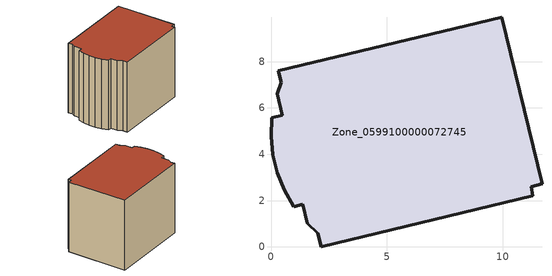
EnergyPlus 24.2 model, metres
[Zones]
Zone_0599100000072745
 floor ground (C_G): 2.16,0 2.02,0.59 1.56,1.03 1.38,1.84 0.98,1.75 0.56,2.46 0.27,3.2 0.08,3.98 0,4.77 0.04,5.58 0.48,5.68 0.27,6.62 0.43,7.11 0.31,7.6 9.95,9.92 11.69,2.72 11.22,2.6 11.29,2.22 z0
 wall outside (C_F): 0,4.77 0.08,3.98 0.27,3.2 0.56,2.46 0.98,1.75 1.38,1.84 1.56,1.03 2.02,0.59 2.16,0 11.29,2.22 11.22,2.6 11.69,2.72 9.95,9.92 0.31,7.6 0.43,7.11 0.27,6.62 0.48,5.68 0.04,5.58 0,4.77 z0:8.84
 roof outside (C_R): 11.29,2.22 11.22,2.6 11.69,2.72 9.95,9.92 0.31,7.6 0.43,7.11 0.27,6.62 0.48,5.68 0.04,5.58 0,4.77 0.08,3.98 0.27,3.2 0.56,2.46 0.98,1.75 1.38,1.84 1.56,1.03 2.02,0.59 2.16,0 z8.84
[BUILDING]
Pand.0599100000072745: North Axis=0; Terrain=City; Loads Convergence Tolerance Value=0.04; Temperature Convergence Tolerance Value=0.4; Solar Distribution=FullExterior; Maximum Number of Warmup Days=25; Minimum Number of Warmup Days=1
[Site:Location]
Rotterdam.The.Hague.AP_ZH_NLD Design_Conditions: Latitude=51.96; Longitude=4.45; Time Zone=1; Elevation=-4.5
[SITE:GROUNDTEMPERATURE:BUILDINGSURFACE]
18, 18, 18, 18, 18, 18, 18, 18, 18, 18, 18, 18
[MATERIAL] Thermal Absorptance=0.9; Solar Absorptance=0.7; Visible Absorptance=0.7
Name | Roughness | Thickness | Conductivity | Density | Specific Heat
G.D.1992-2005 | MediumSmooth | 0.15 | 0.06 | 540 | 1210
F.D.1992-2005 | Rough | 0.3 | 0.12 | 1920 | 840
R.D.1992-2005 | MediumRough | 0.2 | 0.08 | 1500 | 1000
[CONSTRUCTION]
C_G: G.D.1992-2005
C_F: F.D.1992-2005
C_R: R.D.1992-2005
[ZONE]
Zone_0599100000072745: Type=1; Multiplier=1; Ceiling Height=Autocalculate; Volume=Autocalculate; Floor Area=autocalculate; Part of Total Floor Area=Yes
[ZONEINFILTRATION:DESIGNFLOWRATE]
Infil_Zone_0599100000072745: Zone or ZoneList or Space or SpaceList=Zone_0599100000072745; Schedule=AlwaysOn; Design Flow Rate Calculation Method=Flow/Area; Flow Rate per Floor Area=0.0021; Constant Term Coefficient=1; Temperature Term Coefficient=0; Velocity Term Coefficient=0; Velocity Squared Term Coefficient=0
[HVACTEMPLATE:ZONE:IDEALLOADSAIRSYSTEM]
Zone_0599100000072745: Maximum Heating Supply Air Temperature=50; Minimum Cooling Supply Air Temperature=13; Maximum Heating Supply Air Humidity Ratio=0.0156; Minimum Cooling Supply Air Humidity Ratio=0.0077; Heating Limit=NoLimit; Cooling Limit=NoLimit; Dehumidification Control Type=ConstantSensibleHeatRatio; Cooling Sensible Heat Ratio=0.7; Dehumidification Setpoint=60; Humidification Control Type=None; Humidification Setpoint=30; Outdoor Air Method=None; Outdoor Air Flow Rate per Person=0.00944; Outdoor Air Flow Rate per Zone Floor Area=0; Outdoor Air Flow Rate per Zone=0; Demand Controlled Ventilation Type=None; Outdoor Air Economizer Type=NoEconomizer; Heat Recovery Type=None; Sensible Heat Recovery Effectiveness=0.7; Latent Heat Recovery Effectiveness=0.65
[ZONECONTROL:THERMOSTAT]
ThermostatControl_Zone_0599100000072745: Zone or ZoneList=Zone_0599100000072745; Control Type Schedule=DualSetpointControlType; Control 1=Thermostat_Zone_0599100000072745; Temperature Difference Between Cutout And Setpoint=0
[THERMOSTATSETPOINT:DUALSETPOINT]
Thermostat_Zone_0599100000072745: Heating Setpoint Temperature Schedule=HeatingSetpoint_Zone_0599100000072745; Cooling Setpoint Temperature Schedule=CoolingSetpoint_Zone_0599100000072745
[SCHEDULE:COMPACT]
HeatingSetpoint_Zone_0599100000072745: Through: 12/31, For: AllDays, Until: 24:00, 21
CoolingSetpoint_Zone_0599100000072745: Through: 12/31, For: AllDays, Until: 24:00, 24
DualSetpointControlType: Through: 12/31, For: AllDays, Until: 24:00, 4
AlwaysOn: Through: 12/31, For: AllDays, Until: 24:00, 1
